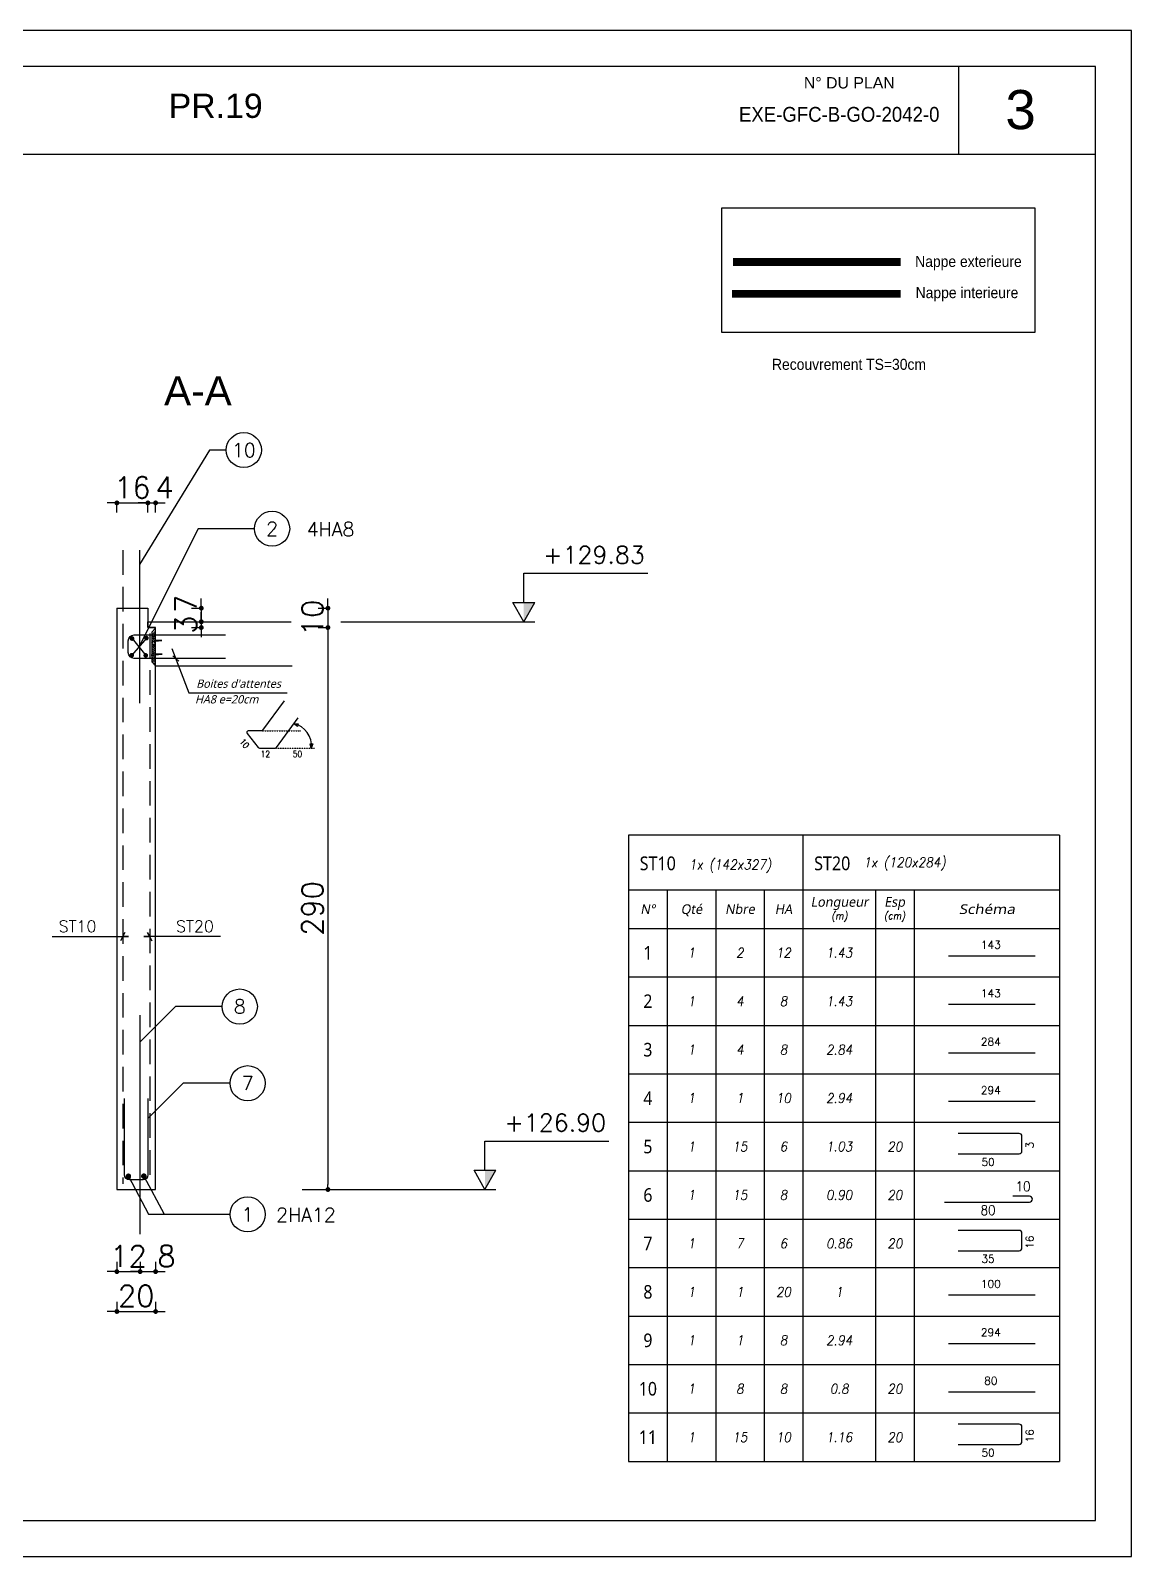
# Model space of a CAD drawing. Header units: millimetres. Extents: x -21776 to 63757, y -7870 to 8483.
# Drawn here: x 28772 to 29340, y -5309 to -4522 of the extents above; entities that cross this region are included whole.
import ezdxf
from ezdxf.enums import TextEntityAlignment as Align

# ---------------------------------------------------------------- set-up
doc = ezdxf.new("R2010")
doc.units = ezdxf.units.MM
doc.header["$PDMODE"] = 34
for name, pattern in [('CACHE', [9.525, 6.35, -3.175]), ('CACHEX2', [19.05, 12.7, -6.35]), ('HIDDEN2', [0.1875, 0.125, -0.0625])]:
    doc.linetypes.add(name, pattern=pattern)
for name, color, linetype in [('COTATION', 1, 'Continuous'), ('GO-CARTOUCHE', 7, 'Continuous'), ('GO-COTATION', 1, 'Continuous'), ('GO-FER-HA', 140, 'Continuous'), ('GO-TEXTE', 9, 'Continuous'), ('GO-TEXTE-ACIER', 3, 'Continuous'), ('GO-TEXTE-FER', 3, 'Continuous'), ('K_ENT_M_Building_PR.28', 7, 'Continuous'), ('préfa v', 2, 'Continuous'), ('STR_ACIER_BAS', 6, 'Continuous'), ('STR_TS', 22, 'Continuous'), ('STR_TXT', 102, 'Continuous'), ('STR_VOI-POT', 6, 'Continuous'), ('TEXTE-ACIER', 3, 'Continuous')]:
    doc.layers.add(name, color=color, linetype=linetype)
doc.styles.add('FIN', font='romans.shx')
doc.styles.add('GrDimensions', font='simplex.shx')
doc.styles.add('Lucida', font='')
doc.styles.get("Standard").update_dxf_attribs({"font": 'romans.shx'})
doc.styles.add('Tableau', font='romans.shx', dxfattribs={"width": 0.9, "oblique": 10})
doc.styles.add('Tableau2', font='trebuc.TTF', dxfattribs={"width": 0.9, "oblique": 10})
doc.styles.add('TEXTE', font='romans.shx')
doc.styles.add('TEXTEBA', font='ARIAL.TTF')
doc.styles.get('Lucida').set_extended_font_data('Lucida Sans', italic=True)
doc.dimstyles.new('COUPE-20', dxfattribs={"dimscale": 0.5, "dimtxt": 22, "dimasz": 5, "dimexe": 0.05, "dimexo": 0, "dimgap": 5, "dimtad": 1, "dimdsep": 46, "dimtxsty": 'Standard', "dimblk1": 'DOT', "dimblk2": 'DOT', "dimsah": 1, "dimcen": 0, "dimdle": 150, "dimclrd": 1, "dimclre": 1, "dimclrt": 7, "dimadec": 0, "dimazin": 0, "dimtfac": 1, "dimtix": 1, "dimtmove": 2, "dimatfit": 3, "dimldrblk": 'DOT', "dimfxl": 0, "dimtvp": 1, "dimtolj": 1, "dimtzin": 0, "dimarcsym": 0})

# ---------------------------------------------------------------- blocks, each defined once
blk = doc.blocks.new('_DOT')
at = {"color": 0, "linetype": 'ByBlock'}
blk.add_line((-0.5, 0), (-1, 0), dxfattribs=at)
at = {"color": 0, "linetype": 'ByBlock', "const_width": 0.5}
blk.add_lwpolyline([(-0.25, 0, 1), (0.25, 0, 1)], format="xyb", close=True, dxfattribs=at)
blk = doc.blocks.new('*D1812')
at = {"layer": 'DEFPOINTS', "color": 0}
for p in [(28816.17, -5119.66), (28836.17, -5119.66), (28836.17, -5182.61)]:
    blk.add_point(p, dxfattribs=at)
at = {"layer": 'STR_VOI-POT', "color": 1, "lineweight": -2}
for p, q in [((28816.17, -5177.61), (28816.17, -5182.63)), ((28836.17, -5177.61), (28836.17, -5182.63)), ((28813.67, -5182.61), (28811.17, -5182.61)), ((28816.17, -5182.61), (28836.17, -5182.61)), ((28838.67, -5182.61), (28841.17, -5182.61))]:
    blk.add_line(p, q, dxfattribs=at)
at = {"layer": 'STR_VOI-POT', "color": 1, "lineweight": -2, "xscale": 2.5, "yscale": 2.5, "zscale": 2.5}
blk.add_blockref('_DOT', (28816.17, -5182.61), dxfattribs=at)
at = {"layer": 'STR_VOI-POT', "color": 1, "lineweight": -2, "xscale": 2.5, "yscale": 2.5, "zscale": 2.5, "rotation": 180}
blk.add_blockref('_DOT', (28836.17, -5182.61), dxfattribs=at)
at = {"layer": 'STR_VOI-POT', "color": 7, "insert": (28826.17, -5174.61), "char_height": 11, "attachment_point": 5}
blk.add_mtext('\\A1;20', dxfattribs=at)
blk = doc.blocks.new('*D1813')
at = {"layer": 'DEFPOINTS', "color": 0}
for p in [(28832.17, -4765.32), (28816.17, -4819.66), (28832.17, -4819.66)]:
    blk.add_point(p, dxfattribs=at)
at = {"layer": 'STR_VOI-POT', "color": 1, "lineweight": -2}
for p, q in [((28813.67, -4765.32), (28811.17, -4765.32)), ((28816.17, -4770.32), (28816.17, -4765.3)), ((28816.17, -4765.32), (28832.17, -4765.32)), ((28832.17, -4770.32), (28832.17, -4765.3)), ((28834.67, -4765.32), (28837.17, -4765.32))]:
    blk.add_line(p, q, dxfattribs=at)
at = {"layer": 'STR_VOI-POT', "color": 1, "lineweight": -2, "xscale": 2.5, "yscale": 2.5, "zscale": 2.5}
blk.add_blockref('_DOT', (28816.17, -4765.32), dxfattribs=at)
at = {"layer": 'STR_VOI-POT', "color": 1, "lineweight": -2, "xscale": 2.5, "yscale": 2.5, "zscale": 2.5, "rotation": 180}
blk.add_blockref('_DOT', (28832.17, -4765.32), dxfattribs=at)
at = {"layer": 'STR_VOI-POT', "color": 7, "insert": (28824.17, -4757.32), "char_height": 11, "attachment_point": 5}
blk.add_mtext('\\A1;16', dxfattribs=at)
blk = doc.blocks.new('*D1814')
at = {"layer": 'DEFPOINTS', "color": 0}
for p in [(28832.17, -4819.66), (28836.17, -4829.66), (28925.1, -4829.66)]:
    blk.add_point(p, dxfattribs=at)
at = {"layer": 'STR_VOI-POT', "color": 1, "lineweight": -2}
for p, q in [((28925.1, -4817.16), (28925.1, -4814.66)), ((28920.1, -4819.66), (28925.13, -4819.66)), ((28925.1, -4819.66), (28925.1, -4829.66)), ((28920.1, -4829.66), (28925.13, -4829.66)), ((28925.1, -4832.16), (28925.1, -4834.66))]:
    blk.add_line(p, q, dxfattribs=at)
at = {"layer": 'STR_VOI-POT', "color": 1, "lineweight": -2, "xscale": 2.5, "yscale": 2.5, "zscale": 2.5}
for p, rotation in [((28925.1, -4819.66), 270), ((28925.1, -4829.66), 90)]:
    blk.add_blockref('_DOT', p, dxfattribs=dict(at, rotation=rotation))
at = {"layer": 'STR_VOI-POT', "color": 7, "insert": (28917.1, -4824.66), "char_height": 11, "attachment_point": 5, "rotation": 90}
blk.add_mtext('\\A1;10', dxfattribs=at)
blk = doc.blocks.new('*D1815')
at = {"layer": 'DEFPOINTS', "color": 0}
for p in [(28836.17, -4765.32), (28832.17, -4819.66), (28836.17, -4829.66)]:
    blk.add_point(p, dxfattribs=at)
at = {"layer": 'STR_VOI-POT', "color": 1, "lineweight": -2}
for p, q in [((28829.67, -4765.32), (28827.17, -4765.32)), ((28832.17, -4770.32), (28832.17, -4765.3)), ((28832.17, -4765.32), (28836.17, -4765.32)), ((28836.17, -4770.32), (28836.17, -4765.3)), ((28838.67, -4765.32), (28841.17, -4765.32))]:
    blk.add_line(p, q, dxfattribs=at)
at = {"layer": 'STR_VOI-POT', "color": 1, "lineweight": -2, "xscale": 2.5, "yscale": 2.5, "zscale": 2.5}
blk.add_blockref('_DOT', (28832.17, -4765.32), dxfattribs=at)
at = {"layer": 'STR_VOI-POT', "color": 1, "lineweight": -2, "xscale": 2.5, "yscale": 2.5, "zscale": 2.5, "rotation": 180}
blk.add_blockref('_DOT', (28836.17, -4765.32), dxfattribs=at)
at = {"layer": 'STR_VOI-POT', "color": 7, "insert": (28840.81, -4757.32), "char_height": 11, "attachment_point": 5}
blk.add_mtext('\\A1;4', dxfattribs=at)
blk = doc.blocks.new('*D1816')
at = {"layer": 'DEFPOINTS', "color": 0}
for p in [(28816.17, -5119.66), (28828.17, -5142.66), (28828.17, -5162.04)]:
    blk.add_point(p, dxfattribs=at)
at = {"layer": 'STR_VOI-POT', "color": 1, "lineweight": -2}
for p, q in [((28816.17, -5157.04), (28816.17, -5162.07)), ((28828.17, -5157.04), (28828.17, -5162.07)), ((28813.67, -5162.04), (28811.17, -5162.04)), ((28816.17, -5162.04), (28828.17, -5162.04)), ((28830.67, -5162.04), (28833.17, -5162.04))]:
    blk.add_line(p, q, dxfattribs=at)
at = {"layer": 'STR_VOI-POT', "color": 1, "lineweight": -2, "xscale": 2.5, "yscale": 2.5, "zscale": 2.5}
blk.add_blockref('_DOT', (28816.17, -5162.04), dxfattribs=at)
at = {"layer": 'STR_VOI-POT', "color": 1, "lineweight": -2, "xscale": 2.5, "yscale": 2.5, "zscale": 2.5, "rotation": 180}
blk.add_blockref('_DOT', (28828.17, -5162.04), dxfattribs=at)
at = {"layer": 'STR_VOI-POT', "color": 7, "insert": (28822.17, -5154.04), "char_height": 11, "attachment_point": 5}
blk.add_mtext('\\A1;12', dxfattribs=at)
blk = doc.blocks.new('*D1817')
at = {"layer": 'DEFPOINTS', "color": 0}
for p in [(28836.17, -5119.66), (28828.17, -5142.66), (28836.17, -5162.04)]:
    blk.add_point(p, dxfattribs=at)
at = {"layer": 'STR_VOI-POT', "color": 1, "lineweight": -2}
for p, q in [((28828.17, -5157.04), (28828.17, -5162.07)), ((28836.17, -5157.04), (28836.17, -5162.07)), ((28825.67, -5162.04), (28823.17, -5162.04)), ((28828.17, -5162.04), (28836.17, -5162.04)), ((28838.67, -5162.04), (28841.17, -5162.04))]:
    blk.add_line(p, q, dxfattribs=at)
at = {"layer": 'STR_VOI-POT', "color": 1, "lineweight": -2, "xscale": 2.5, "yscale": 2.5, "zscale": 2.5}
blk.add_blockref('_DOT', (28828.17, -5162.04), dxfattribs=at)
at = {"layer": 'STR_VOI-POT', "color": 1, "lineweight": -2, "xscale": 2.5, "yscale": 2.5, "zscale": 2.5, "rotation": 180}
blk.add_blockref('_DOT', (28836.17, -5162.04), dxfattribs=at)
at = {"layer": 'STR_VOI-POT', "color": 7, "insert": (28841.78, -5154.04), "char_height": 11, "attachment_point": 5}
blk.add_mtext('\\A1;8', dxfattribs=at)
blk = doc.blocks.new('*D1821')
at = {"layer": 'DEFPOINTS', "color": 0}
for p in [(28836.17, -4829.66), (28836.17, -5119.66), (28925.1, -5119.66)]:
    blk.add_point(p, dxfattribs=at)
at = {"layer": 'STR_VOI-POT', "color": 1, "lineweight": -2}
for p, q in [((28920.1, -4829.66), (28925.13, -4829.66)), ((28925.1, -4832.16), (28925.1, -5117.16)), ((28920.1, -5119.66), (28925.13, -5119.66))]:
    blk.add_line(p, q, dxfattribs=at)
at = {"layer": 'STR_VOI-POT', "color": 1, "lineweight": -2, "xscale": 2.5, "yscale": 2.5, "zscale": 2.5}
for p, rotation in [((28925.1, -4829.66), 90), ((28925.1, -5119.66), 270)]:
    blk.add_blockref('_DOT', p, dxfattribs=dict(at, rotation=rotation))
at = {"layer": 'STR_VOI-POT', "color": 7, "insert": (28917.1, -4974.66), "char_height": 11, "attachment_point": 5, "rotation": 90}
blk.add_mtext('\\A1;290', dxfattribs=at)
blk = doc.blocks.new('staboxdetail')
at = {"layer": 'GO-TEXTE-FER'}
blk.add_lwpolyline([(-8.57, 15.58), (-19.76, 0.33, -0.238859), (-20.41, 0), (-27.16, 0, 0.630281), (-27.79, -1.3), (-21.96, -8.52, 0.226783), (-21.34, -8.82), (-13.3, -8.82, 0.238859), (-12.65, -8.49), (-1.46, 6.77)], format="xyb", dxfattribs=at)
at = {"layer": 'GO-TEXTE-FER', "color": 1, "flags": 128}
for points in [[(-3.64, 3.75), (-1.35, 3.64), (-1.75, 2.31), (-3.64, 3.75)], [(5.34, -8.85), (4.78, -6.62), (6.18, -6.63), (5.34, -8.85)]]:
    blk.add_lwpolyline(points, dxfattribs=at)
at = {"layer": 'GO-TEXTE-FER', "color": 1}
blk.add_arc((-6, -7.43), 11.43, 352.85098, 78.09196, dxfattribs=at)
at = {"layer": 'TEXTE-ACIER', "color": 1, "linetype": 'HIDDEN2', "ltscale": 0.025}
for p, q in [((-20, 0), (0, 0)), ((-12.89, -8.82), (7.11, -8.82))]:
    blk.add_line(p, q, dxfattribs=at)
at = {"layer": 'GO-TEXTE-FER', "color": 1, "style": 'TEXTE', "width": 0.9}
blk.add_text('10', height=3.15, rotation=309.81851, dxfattribs=at).set_placement((-31.88, -5.6))
for s, p in [('12', (-20.75, -13.49)), ('50', (-4.19, -13.49))]:
    blk.add_text(s, height=3.15, dxfattribs=at).set_placement(p)
blk = doc.blocks.new('Désignation')
at = {"layer": 'GO-TEXTE-FER'}
for p, q in [((0, 0.8), (8.9, 0.8)), ((0, 0.8), (0, 0)), ((0.8, 0.8), (0.8, 0)), ((1.8, 0.8), (1.8, 0)), ((2.8, 0.8), (2.8, 0)), ((3.6, 0.8), (3.6, 0)), ((5.1, 0.8), (5.1, 0)), ((5.9, 0.8), (5.9, 0)), ((8.9, 0.8), (8.9, 0)), ((0, 0), (8.9, 0))]:
    blk.add_line(p, q, dxfattribs=at)
at = {"layer": 'GO-TEXTE-FER', "style": 'Tableau2', "oblique": 10}
for s, p in [('Longueur', (4.356, 0.55)), ('Esp', (5.494, 0.55)), ('N°', (0.4, 0.4)), ('Qté', (1.3, 0.4)), ('Nbre', (2.3, 0.4)), ('HA', (3.2, 0.4))]:
    blk.add_text(s, height=0.2, dxfattribs=at).set_placement(p, align=Align.MIDDLE_CENTER)
at = {"layer": 'GO-TEXTE-FER', "color": 7, "style": 'Tableau', "oblique": 10, "width": 0.9}
for s, p in [('(m)', (4.356, 0.265)), ('(cm)', (5.494, 0.265))]:
    blk.add_text(s, height=0.15, dxfattribs=at).set_placement(p, align=Align.MIDDLE_CENTER)
at = {"layer": 'GO-TEXTE-FER', "style": 'Tableau2', "oblique": 10, "width": 1.2}
blk.add_text('Schéma', height=0.2, dxfattribs=at).set_placement((7.4, 0.4), align=Align.MIDDLE_CENTER)
blk = doc.blocks.new('Barre libre')
at = {"layer": 'GO-TEXTE-FER'}
for p, q in [((0, 0), (0, -1)), ((0, 0), (8.9, 0)), ((0.8, 0), (0.8, -1)), ((1.8, 0), (1.8, -1)), ((2.8, 0), (2.8, -1)), ((3.6, 0), (3.6, -1)), ((5.1, 0), (5.1, -1)), ((5.9, 0), (5.9, -1)), ((8.9, 0), (8.9, -1)), ((0, -1), (8.9, -1))]:
    blk.add_line(p, q, dxfattribs=at)
at = {"layer": 'GO-TEXTE-FER', "color": 1}
blk.add_line((6.603, -0.563), (8.394, -0.563), dxfattribs=at)
at = {"layer": 'GO-TEXTE-FER', "color": 1, "style": 'Tableau'}
blk.add_attdef('Longueur', text='', height=0.16, dxfattribs=at).set_placement((7.481, -0.336), align=Align.MIDDLE_CENTER)
at = {"layer": 'GO-TEXTE-FER', "style": 'Tableau2', "width": 0.9}
blk.add_attdef('NUMERO', text='', height=0.28, dxfattribs=at).set_placement((0.4, -0.5), align=Align.MIDDLE_CENTER)
at = {"layer": 'GO-TEXTE-FER', "style": 'Tableau', "oblique": 10, "width": 0.9}
for tag, p in [('QUANTITE', (1.3, -0.5)), ('NOMBRE', (2.3, -0.5)), ('NUANCE', (3.2, -0.5)), ('LONGUEUR', (4.35, -0.5)), ('ESPACEMENTS', (5.5, -0.5))]:
    blk.add_attdef(tag, text='', height=0.2, dxfattribs=at).set_placement(p, align=Align.MIDDLE_CENTER)
blk = doc.blocks.new('U')
at = {"layer": 'GO-TEXTE-FER'}
for p, q in [((0, 0), (0, -1)), ((0, 0), (8.9, 0)), ((0.8, 0), (0.8, -1)), ((1.8, 0), (1.8, -1)), ((2.8, 0), (2.8, -1)), ((3.6, 0), (3.6, -1)), ((5.1, 0), (5.1, -1)), ((5.9, 0), (5.9, -1)), ((8.9, 0), (8.9, -1)), ((0, -1), (8.9, -1))]:
    blk.add_line(p, q, dxfattribs=at)
at = {"layer": 'GO-TEXTE-FER', "color": 1}
blk.add_lwpolyline([(6.803, -0.65), (8.063, -0.65, 0.414214), (8.123, -0.59), (8.123, -0.29, 0.414214), (8.063, -0.23), (6.803, -0.23)], format="xyb", dxfattribs=at)
at = {"layer": 'GO-TEXTE-FER', "color": 1, "style": 'Tableau'}
blk.add_attdef('Largeur', text='', height=0.16, rotation=90, dxfattribs=at).set_placement((8.284, -0.472), align=Align.MIDDLE_CENTER)
at = {"layer": 'GO-TEXTE-FER', "style": 'Tableau2', "width": 0.9}
blk.add_attdef('NUMERO', text='', height=0.28, dxfattribs=at).set_placement((0.4, -0.5), align=Align.MIDDLE_CENTER)
at = {"layer": 'GO-TEXTE-FER', "style": 'Tableau', "oblique": 10, "width": 0.9}
for tag, p in [('QUANTITE', (1.3, -0.5)), ('NOMBRE', (2.3, -0.5)), ('NUANCE', (3.2, -0.5)), ('LONGUEUR', (4.35, -0.5)), ('ESPACEMENTS', (5.5, -0.5))]:
    blk.add_attdef(tag, text='', height=0.2, dxfattribs=at).set_placement(p, align=Align.MIDDLE_CENTER)
at = {"layer": 'GO-TEXTE-FER', "color": 1, "style": 'Tableau'}
blk.add_attdef('Longueur', text='', height=0.16, dxfattribs=at).set_placement((7.422, -0.819), align=Align.MIDDLE_CENTER)
blk = doc.blocks.new('Spécial')
at = {"layer": 'GO-TEXTE-FER'}
for p, q in [((0, 0), (0, -1)), ((0, 0), (8.9, 0)), ((0.8, 0), (0.8, -1)), ((1.8, 0), (1.8, -1)), ((2.8, 0), (2.8, -1)), ((3.6, 0), (3.6, -1)), ((5.1, 0), (5.1, -1)), ((5.9, 0), (5.9, -1)), ((8.9, 0), (8.9, -1)), ((0, -1), (8.9, -1))]:
    blk.add_line(p, q, dxfattribs=at)
at = {"layer": 'GO-TEXTE-FER', "style": 'Tableau2', "width": 0.9}
blk.add_attdef('NUMERO', text='', height=0.28, dxfattribs=at).set_placement((0.4, -0.5), align=Align.MIDDLE_CENTER)
at = {"layer": 'GO-TEXTE-FER', "style": 'Tableau', "oblique": 10, "width": 0.9}
for tag, p in [('QUANTITE', (1.3, -0.5)), ('NOMBRE', (2.3, -0.5)), ('NUANCE', (3.2, -0.5)), ('LONGUEUR', (4.35, -0.5)), ('ESPACEMENTS', (5.5, -0.5))]:
    blk.add_attdef(tag, text='', height=0.2, dxfattribs=at).set_placement(p, align=Align.MIDDLE_CENTER)
blk = doc.blocks.new('*D1826')
at = {"layer": 'COTATION', "color": 1, "lineweight": -2}
for p, q in [((28859.74, -4817.16), (28859.74, -4814.66)), ((28854.74, -4819.66), (28859.76, -4819.66)), ((28854.74, -4826.66), (28859.76, -4826.66)), ((28859.74, -4819.66), (28859.74, -4826.66)), ((28859.74, -4829.16), (28859.74, -4831.66))]:
    blk.add_line(p, q, dxfattribs=at)
at = {"layer": 'DEFPOINTS', "color": 0}
for p in [(28832.17, -4819.66), (28832.17, -4826.66), (28859.74, -4826.66)]:
    blk.add_point(p, dxfattribs=at)
at = {"layer": 'COTATION', "color": 1, "lineweight": -2, "xscale": 2.5, "yscale": 2.5, "zscale": 2.5}
for p, rotation in [((28859.74, -4819.66), 270), ((28859.74, -4826.66), 90)]:
    blk.add_blockref('_DOT', p, dxfattribs=dict(at, rotation=rotation))
at = {"layer": 'COTATION', "color": 7, "insert": (28851.74, -4817.36), "char_height": 11, "attachment_point": 5, "rotation": 90}
blk.add_mtext('\\A1;7', dxfattribs=at)
blk = doc.blocks.new('*D1827')
at = {"layer": 'COTATION', "color": 1, "lineweight": -2}
for p, q in [((28854.74, -4826.66), (28859.76, -4826.66)), ((28859.74, -4824.16), (28859.74, -4821.66)), ((28859.74, -4826.66), (28859.74, -4829.66)), ((28854.74, -4829.66), (28859.76, -4829.66)), ((28859.74, -4832.16), (28859.74, -4834.66))]:
    blk.add_line(p, q, dxfattribs=at)
at = {"layer": 'DEFPOINTS', "color": 0}
for p in [(28832.17, -4826.66), (28836.17, -4829.66), (28859.74, -4829.66)]:
    blk.add_point(p, dxfattribs=at)
at = {"layer": 'COTATION', "color": 1, "lineweight": -2, "xscale": 2.5, "yscale": 2.5, "zscale": 2.5}
for p, rotation in [((28859.74, -4826.66), 270), ((28859.74, -4829.66), 90)]:
    blk.add_blockref('_DOT', p, dxfattribs=dict(at, rotation=rotation))
at = {"layer": 'COTATION', "color": 7, "insert": (28851.74, -4828.16), "char_height": 11, "attachment_point": 5, "rotation": 90}
blk.add_mtext('\\A1;3', dxfattribs=at)
blk = doc.blocks.new('World Level Arrow 5_i')
at = {"color": 7, "linetype": 'Continuous', "lineweight": -3, "extrusion": (0, -1.22461e-16, -1)}
for p, q in [((0, 9.433), (0, -0.567)), ((-1, 0.567), (-1, -0.567)), ((0, 0), (-1, 0.567)), ((0, 0), (-1, -0.567))]:
    blk.add_line(p, q, dxfattribs=at)
blk.add_solid([(1, -0.567), (0, 0), (0.997, 0)], dxfattribs=at)

msp = doc.modelspace()

# ---------------------------------------------------------------- hatches: boundary and pattern name
at = {"layer": 'GO-FER-HA'}
h = msp.add_hatch(dxfattribs=at)
h.set_pattern_fill('ANSI31', color=9, scale=6.075, angle=-450, style=0)
h.set_pattern_definition([(135, (424730.904, -59832.3196), (-0.536959212, -0.536959212), [])])
h.paths.add_polyline_path([(28836.16605, -4831.10882), (28834.14105, -4833.13382), (28834.14105, -4834.75966), (28836.16605, -4834.75966)])
h.paths.add_polyline_path([(28836.16605, -4834.75966), (28834.14105, -4834.75966), (28834.14105, -4837.91257), (28836.16605, -4837.7124)])
h.paths.add_polyline_path([(28836.16605, -4838.24643), (28834.14105, -4837.92956), (28834.14105, -4847.69197), (28836.16605, -4847.48231)])
h.paths.add_polyline_path([(28834.60343, -4847.77119), (28836.16605, -4849.33382), (28836.16605, -4847.91044)])

# ---------------------------------------------------------------- linework, layer by layer
msp.add_lwpolyline([(29128.41597, -4613.01413), (29289.9597, -4613.01413), (29289.9597, -4677.29951), (29128.41597, -4677.29951)], close=True)
at = {"layer": 'COTATION'}
for p, q in [((28831.42134, -4835.10783), (28823.86516, -4843.89942)), ((28824.00619, -4835.33327), (28831.08303, -4844.01214))]:
    msp.add_line(p, q, dxfattribs=at)
for points in [[(28887.25383, -4778.66641), (28858.14498, -4778.66641), (28827.64325, -4839.50363)], [(28782.73647, -4989.1197), (28822.16605, -4989.1197), (28819.16605, -4989.1197), (28820.28738, -4986.99838), (28818.04473, -4991.24102)], [(28869.59564, -4989.1197), (28830.16605, -4989.1197), (28833.16605, -4989.1197), (28832.04473, -4986.99838), (28834.28738, -4991.24102)], [(28822.10751, -5112.82133), (28832.5516, -5132.37331), (28866.56869, -5132.37331)], [(28830.05722, -5112.82133), (28840.50132, -5132.37331), (28874.51841, -5132.37331)]]:
    msp.add_lwpolyline(points, dxfattribs=at)
at = {"layer": 'GO-CARTOUCHE', "color": 2, "ltscale": 3}
msp.add_line((28845.05882, -4844.21884), (28848.09394, -4846.96096), dxfattribs=at)
at = {"layer": 'GO-CARTOUCHE', "color": 3}
for p, q in [((29080.24422, -4936.81128), (29080.24422, -4964.98629)), ((29170.29604, -4936.81128), (29170.29604, -4964.98629)), ((29170.29604, -4936.81128), (29170.29604, -4964.98629)), ((29302.74422, -4936.81128), (29302.74422, -4964.98629))]:
    msp.add_line(p, q, dxfattribs=at)
at = {"layer": 'GO-CARTOUCHE', "linetype": 'Continuous'}
for points in [[(29339.84298, -5309.04286), (29339.84298, -4521.54286), (28226.20662, -4521.54286), (28226.20662, -5309.04286)], [(29321.28423, -5290.48411), (29321.28423, -4540.10161), (28244.76537, -4540.10161), (28244.76537, -5290.48411)]]:
    msp.add_lwpolyline(points, close=True, dxfattribs=at)
at = {"layer": 'GO-CARTOUCHE', "color": 2, "ltscale": 3}
msp.add_lwpolyline([(28844.61108, -4840.38336), (28853.28343, -4863.35846), (28904.10789, -4863.35846)], dxfattribs=at)
at = {"layer": 'GO-CARTOUCHE', "color": 3}
for points in [[(29170.29604, -4936.81128), (29080.24422, -4936.81128)], [(29302.74422, -4936.81128), (29170.29604, -4936.81128)]]:
    msp.add_lwpolyline(points, dxfattribs=at)
at = {"layer": 'GO-COTATION'}
for points in [[(28872.6326, -4738.07902), (28863.9238, -4738.07902), (28827.8933, -4797.06131)], [(28870.56148, -5025.23767), (28846.36526, -5025.23767), (28828.16605, -5043.43688)], [(28874.56148, -5064.79829), (28850.36526, -5064.79829), (28832.16605, -5082.9975)]]:
    msp.add_lwpolyline(points, dxfattribs=at)
msp.add_lwpolyline([(29243.36984, -5126.14052), (29287.18092, -5126.14052, 0.414213562), (29288.68092, -5124.64052), (29288.68092, -5124.64052, 0.414213562), (29287.18092, -5123.14052), (29278.68092, -5123.14052)], format="xyb", dxfattribs=at)
at = {"layer": 'GO-FER-HA', "color": 1}
msp.add_line((28836.16605, -4844.14603), (28836.16605, -4833.47702), dxfattribs=at)
msp.add_lwpolyline([(28872.17406, -4845.5899), (28836.73656, -4845.5899), (28825.09861, -4845.5899, -0.414213562), (28822.06111, -4842.5524), (28822.06111, -4836.4774, -0.414213562), (28825.09861, -4833.4399), (28872.17406, -4833.4399)], format="xyb", dxfattribs=at)
at = {"layer": 'GO-FER-HA', "color": 6, "linetype": 'Continuous', "const_width": 1.2}
for points in [[(28824.00619, -4834.73327, 1), (28824.00619, -4835.93327, 1)], [(28831.42134, -4834.50783, 1), (28831.42134, -4835.70783, 1)], [(28823.86516, -4843.29942, 1), (28823.86516, -4844.49942, 1)], [(28831.08303, -4843.41214, 1), (28831.08303, -4844.61214, 1)]]:
    msp.add_lwpolyline(points, format="xyb", close=True, dxfattribs=at)
at = {"layer": 'GO-FER-HA', "color": 1}
msp.add_lwpolyline([(28834.14105, -4847.30882), (28836.16605, -4849.33382), (28836.16605, -4829.98857), (28834.14105, -4832.01357)], close=True, dxfattribs=at)
msp.add_lwpolyline([(28836.16605, -4844.09131), (28833.94371, -4843.89327), (28839.6336, -4843.30416), (28836.16605, -4843.30416), (28836.16605, -4837.12618), (28834.07451, -4836.7989), (28839.372, -4836.27525), (28836.16605, -4836.27525)], dxfattribs=at)
at = {"layer": 'GO-TEXTE', "color": 7}
for points in [[(29250.54011, -4540.10161), (29250.54011, -4585.54823)], [(29321.28423, -4585.54823), (28244.76537, -4585.54823)]]:
    msp.add_lwpolyline(points, dxfattribs=at)
at = {"layer": 'GO-TEXTE-ACIER'}
for centre in [(28881.68937, -4738.07902), (28896.31059, -4778.66641), (28879.61825, -5025.23767), (28883.61825, -5064.79829), (28883.61825, -5132.52462)]:
    msp.add_circle(centre, 9.05676, dxfattribs=at)
at = {"layer": 'K_ENT_M_Building_PR.28', "color": 120, "linetype": 'Continuous', "lineweight": -3}
for p, q in [((29026.17144, -4816.66119), (29026.17144, -4801.66119)), ((29026.17144, -4801.66119), (29031.17144, -4801.66119)), ((29026.17144, -4816.66119), (29026.17144, -4801.66119)), ((29026.17144, -4801.66119), (29031.17144, -4801.66119)), ((29031.17144, -4801.66119), (29090.17144, -4801.66119)), ((29031.17144, -4801.66119), (29090.17144, -4801.66119)), ((29006.16886, -5109.66219), (29006.16886, -5094.66219)), ((29006.16886, -5094.66219), (29011.16886, -5094.66219)), ((29006.16886, -5109.66219), (29006.16886, -5094.66219)), ((29006.16886, -5094.66219), (29011.16886, -5094.66219)), ((29011.16886, -5094.66219), (29070.16886, -5094.66219)), ((29011.16886, -5094.66219), (29070.16886, -5094.66219))]:
    msp.add_line(p, q, dxfattribs=at)
at = {"layer": 'préfa v'}
for points in [[(28816.16605, -4819.66119), (28816.16605, -5119.66219), (28836.16605, -5119.66219), (28836.16605, -4829.66119)], [(28816.16605, -4819.66119), (28832.16605, -4819.66119), (28832.16605, -4829.66119), (28836.16605, -4829.66119)], [(28906.65086, -4849.66119), (28836.16605, -4849.66119), (28836.16605, -4829.66119), (28832.16605, -4829.66119), (28832.16605, -4826.66119), (28906.05575, -4826.66119)]]:
    msp.add_lwpolyline(points, dxfattribs=at)
at = {"layer": 'STR_TS', "linetype": 'CACHE', "ltscale": 2, "const_width": 4}
msp.add_lwpolyline([(29220.76977, -4641.00853), (29134.21189, -4641.00853)], dxfattribs=at)
at = {"layer": 'STR_TS', "const_width": 4}
msp.add_lwpolyline([(29220.76977, -4657.46349), (29133.65041, -4657.46349)], dxfattribs=at)
at = {"layer": 'STR_VOI-POT', "color": 1, "linetype": 'CACHEX2'}
for points in [[(28819.16605, -4789.66119), (28819.16605, -5116.66219)], [(28833.16605, -4832.66119), (28833.16605, -5116.66219)]]:
    msp.add_lwpolyline(points, dxfattribs=at)
at = {"layer": 'STR_VOI-POT'}
for points in [[(28827.8933, -4789.66119), (28827.8933, -4868.66119)], [(28828.16605, -5142.66219), (28828.16605, -5029.66219)]]:
    msp.add_lwpolyline(points, dxfattribs=at)
msp.add_lwpolyline([(28832.16605, -5072.66219), (28832.16605, -5112.16219, -0.414213562), (28829.66605, -5114.66219), (28822.66605, -5114.66219, -0.414213562), (28820.16605, -5112.16219), (28820.16605, -5072.66219)], format="xyb", dxfattribs=at)
at = {"layer": 'STR_VOI-POT', "const_width": 1.44}
for points in [[(28822.82751, -5112.82133, -1), (28821.38751, -5112.82133, -1)], [(28830.82277, -5112.76113, -1), (28829.38277, -5112.76113, -1)]]:
    msp.add_lwpolyline(points, format="xyb", close=True, dxfattribs=at)

# ---------------------------------------------------------------- block references
at = {"layer": 'GO-FER-HA', "xscale": 25, "yscale": 25, "zscale": 25}
msp.add_blockref('Désignation', (29080.24422, -4984.98629), dxfattribs=at)
at = {"layer": 'GO-TEXTE-FER'}
for name, p, xscale, yscale, zscale, values in [('Barre libre', (29080.24422, -4984.98629), 25, 25, 25, {'NUMERO': '1', 'QUANTITE': '1', 'NOMBRE': '2', 'NUANCE': '12', 'Longueur': '143', 'LONGUEUR': '1.43'}), ('Barre libre', (29080.24422, -5009.98629), 25, 25, 25, {'NUMERO': '2', 'QUANTITE': '1', 'NOMBRE': '4', 'NUANCE': '8', 'Longueur': '143', 'LONGUEUR': '1.43'}), ('Barre libre', (29080.24422, -5034.98629), 25, 25, 25, {'NUMERO': '3', 'QUANTITE': '1', 'NOMBRE': '4', 'NUANCE': '8', 'Longueur': '284', 'LONGUEUR': '2.84'}), ('Barre libre', (29080.24422, -5059.98629), 25, 25, 25, {'NUMERO': '4', 'QUANTITE': '1', 'NOMBRE': '1', 'NUANCE': '10', 'Longueur': '294', 'LONGUEUR': '2.94'}), ('U', (29080.24422, -5084.98629), 25, 25, 25, {'NUMERO': '5', 'QUANTITE': '1', 'NOMBRE': '15', 'NUANCE': '6', 'Longueur': '50', 'Largeur': '3', 'LONGUEUR': '1.03', 'ESPACEMENTS': '20'}), ('Spécial', (29080.24422, -5109.98629), 24.99585865563859, 24.99585865563859, 24.9958586556, {'NUMERO': '6', 'QUANTITE': '1', 'NOMBRE': '15', 'NUANCE': '8', 'LONGUEUR': '0.90', 'ESPACEMENTS': '20'}), ('U', (29080.24422, -5134.98215), 25, 25, 25, {'NUMERO': '7', 'QUANTITE': '1', 'NOMBRE': '7', 'NUANCE': '6', 'Longueur': '35', 'Largeur': '16', 'LONGUEUR': '0.86', 'ESPACEMENTS': '20'}), ('Barre libre', (29080.24422, -5159.98215), 25, 25, 25, {'NUMERO': '8', 'QUANTITE': '1', 'NOMBRE': '1', 'NUANCE': '20', 'Longueur': '100', 'LONGUEUR': '1'}), ('Barre libre', (29080.24422, -5184.98215), 25, 25, 25, {'NUMERO': '9', 'QUANTITE': '1', 'NOMBRE': '1', 'NUANCE': '8', 'Longueur': '294', 'LONGUEUR': '2.94'}), ('Barre libre', (29080.24422, -5209.98215), 25, 25, 25, {'NUMERO': '10', 'QUANTITE': '1', 'NOMBRE': '8', 'NUANCE': '8', 'Longueur': '80', 'LONGUEUR': '0.8', 'ESPACEMENTS': '20'}), ('U', (29080.24422, -5234.98215), 25, 25, 25, {'NUMERO': '11', 'QUANTITE': '1', 'NOMBRE': '15', 'NUANCE': '10', 'Longueur': '50', 'Largeur': '16', 'LONGUEUR': '1.16', 'ESPACEMENTS': '20'})]:
    msp.add_blockref(name, p, dxfattribs=dict(at, xscale=xscale, yscale=yscale, zscale=zscale)).add_auto_attribs(values)
at = {"layer": 'K_ENT_M_Building_PR.28', "color": 120, "linetype": 'Continuous', "lineweight": -3, "xscale": -10, "yscale": 10, "zscale": 10, "rotation": 90}
for p in [(29026.17144, -4826.66119), (29026.17144, -4826.66119), (29006.16886, -5119.66219), (29006.16886, -5119.66219)]:
    msp.add_blockref('World Level Arrow 5_i', p, dxfattribs=at)
at = {"layer": 'STR_VOI-POT'}
msp.add_blockref('staboxdetail', (28911.13829, -4883.00526), dxfattribs=at)

# ---------------------------------------------------------------- texts
at = {"layer": 'GO-CARTOUCHE', "color": 2, "style": 'TEXTEBA'}
msp.add_text('3', height=20.19864, dxfattribs=at).set_placement((29274.75994, -4572.44975))
at = {"layer": 'GO-CARTOUCHE', "color": 2, "style": 'TEXTEBA', "width": 0.9}
for s, height, p in [('EXE-GFC-B-GO-2042-0', 7.6363636, (29188.98365, -4568.61641)), ('Nappe exterieure', 5.7024, (29255.70744, -4643.5624)), ('Nappe interieure', 5.7024, (29254.93902, -4659.65317)), ('Recouvrement TS=30cm', 5.7024, (29194.0435, -4696.66764))]:
    msp.add_text(s, height=height, dxfattribs=at).set_placement(p, align=Align.CENTER)
at = {"layer": 'GO-TEXTE', "style": 'TEXTEBA'}
msp.add_text('N° DU PLAN', height=5.856446, dxfattribs=at).set_placement((29194.20714, -4551.44419), align=Align.CENTER)
at = {"layer": 'GO-TEXTE', "color": 2, "style": 'TEXTEBA'}
msp.add_text('PR.19', height=12.497088, dxfattribs=at).set_placement((28842.91167, -4566.645))
at = {"layer": 'GO-TEXTE', "linetype": 'Continuous', "style": 'Lucida'}
for s, p in [("Boites d'attentes", (28857.11589, -4860.73711)), ('HA8 e=20cm', (28856.46978, -4868.81504))]:
    msp.add_text(s, height=4.256, rotation=359.99820245, dxfattribs=at).set_placement(p)
at = {"layer": 'GO-TEXTE-ACIER', "style": 'TEXTE'}
for s, p in [('10', (28881.68937, -4738.07902)), ('2', (28896.31059, -4778.66641)), ('4HA8', (28926.44041, -4778.8555)), ('8', (28879.61825, -5025.23767)), ('7', (28883.61825, -5064.79829)), ('1', (28883.61825, -5132.52462)), ('2HA12', (28913.74806, -5132.71371))]:
    msp.add_text(s, height=7.2, dxfattribs=at).set_placement(p, align=Align.MIDDLE_CENTER)
at = {"layer": 'GO-TEXTE-FER', "style": 'Tableau', "oblique": 10, "width": 0.9}
for s, p in [('1x (142x327)', (29111.46082, -4954.48554)), ('1x (120x284)', (29201.51264, -4953.35408))]:
    msp.add_text(s, height=5.0561798, dxfattribs=at).set_placement(p)
at = {"layer": 'GO-TEXTE-FER', "color": 1, "style": 'TEXTE', "width": 0.9}
for s, p in [('10', (29280.02466, -5120.54716)), ('80', (29261.94373, -5132.85063))]:
    msp.add_text(s, height=5, dxfattribs=at).set_placement(p)
at = {"layer": 'GO-TEXTE-FER', "style": 'Tableau2', "width": 0.9}
for tag, p in [('ST10', (29095.34383, -4951.3362)), ('ST20', (29185.39566, -4951.3362))]:
    msp.add_attdef(tag, text='1', height=7.07865, dxfattribs=at).set_placement(p, align=Align.MIDDLE_CENTER)
at = {"layer": 'K_ENT_M_Building_PR.28', "color": 0, "linetype": 'Continuous', "lineweight": -3, "char_height": 9, "attachment_point": 7, "style": 'GrDimensions'}
for s, insert in [('\\A1;+129.83', (29036.17144, -4796.66119)), ('\\A1;+126.90', (29016.16886, -5089.66219))]:
    msp.add_mtext(s, dxfattribs=dict(at, insert=insert))
at = {"layer": 'STR_ACIER_BAS', "style": 'TEXTEBA'}
msp.add_text('A-A', height=15, dxfattribs=at).set_placement((28840.52711, -4714.97621))
at = {"layer": 'STR_TXT', "style": 'FIN'}
for s, p in [('ST10', (28795.85598, -4986.84684)), ('ST20', (28856.47613, -4986.84684))]:
    msp.add_text(s, height=6, dxfattribs=at).set_placement(p, align=Align.CENTER)

# ---------------------------------------------------------------- dimensions: what is measured, and where the dimension line sits
at = {"layer": 'COTATION'}
dim = msp.add_linear_dim(base=(28859.73988, -4826.66119), p1=(28832.16605, -4819.66119), p2=(28832.16605, -4826.66119), angle=90, dimstyle='COUPE-20', dxfattribs=at)
dim.commit()
dim.dimension.update_dxf_attribs({"geometry": '*D1826', "text_midpoint": (28851.73988, -4817.35846), "dimtype": 160})
dim = msp.add_linear_dim(base=(28859.73988, -4829.66119), p1=(28832.16605, -4826.66119), p2=(28836.16605, -4829.66119), angle=90, dimstyle='COUPE-20', dxfattribs=at)
dim.commit()
dim.dimension.update_dxf_attribs({"geometry": '*D1827', "text_midpoint": (28851.73988, -4828.16119)})
at = {"layer": 'STR_VOI-POT'}
for base, p1, p2, picture, middle in [((28832.16605, -4765.32335), (28816.16605, -4819.66119), (28832.16605, -4819.66119), '*D1813', (28824.16605, -4757.32335)), ((28836.16605, -5182.60824), (28816.16605, -5119.66219), (28836.16605, -5119.66219), '*D1812', (28826.16605, -5174.60824)), ((28828.16605, -5162.04372), (28816.16605, -5119.66219), (28828.16605, -5142.66219), '*D1816', (28822.16605, -5154.04372))]:
    dim = msp.add_linear_dim(base=base, p1=p1, p2=p2, dimstyle='COUPE-20', dxfattribs=at)
    dim.commit()
    dim.dimension.update_dxf_attribs({"geometry": picture, "text_midpoint": middle})
for base, p1, p2, picture, middle in [((28836.16605, -4765.32335), (28832.16605, -4819.66119), (28836.16605, -4829.66119), '*D1815', (28840.81463, -4757.32335)), ((28836.16605, -5162.04372), (28828.16605, -5142.66219), (28836.16605, -5119.66219), '*D1817', (28841.77898, -5154.04372))]:
    dim = msp.add_linear_dim(base=base, p1=p1, p2=p2, dimstyle='COUPE-20', dxfattribs=at)
    dim.commit()
    dim.dimension.update_dxf_attribs({"geometry": picture, "text_midpoint": middle, "dimtype": 160})
for base, p1, p2, picture, middle in [((28925.10216, -4829.66119), (28832.16605, -4819.66119), (28836.16605, -4829.66119), '*D1814', (28917.10216, -4824.66119)), ((28925.10216, -5119.66219), (28836.16605, -4829.66119), (28836.16605, -5119.66219), '*D1821', (28917.10216, -4974.66169))]:
    dim = msp.add_linear_dim(base=base, p1=p1, p2=p2, angle=90, dimstyle='COUPE-20', dxfattribs=at)
    dim.commit()
    dim.dimension.update_dxf_attribs({"geometry": picture, "text_midpoint": middle})

doc.saveas('drawing.dxf')
